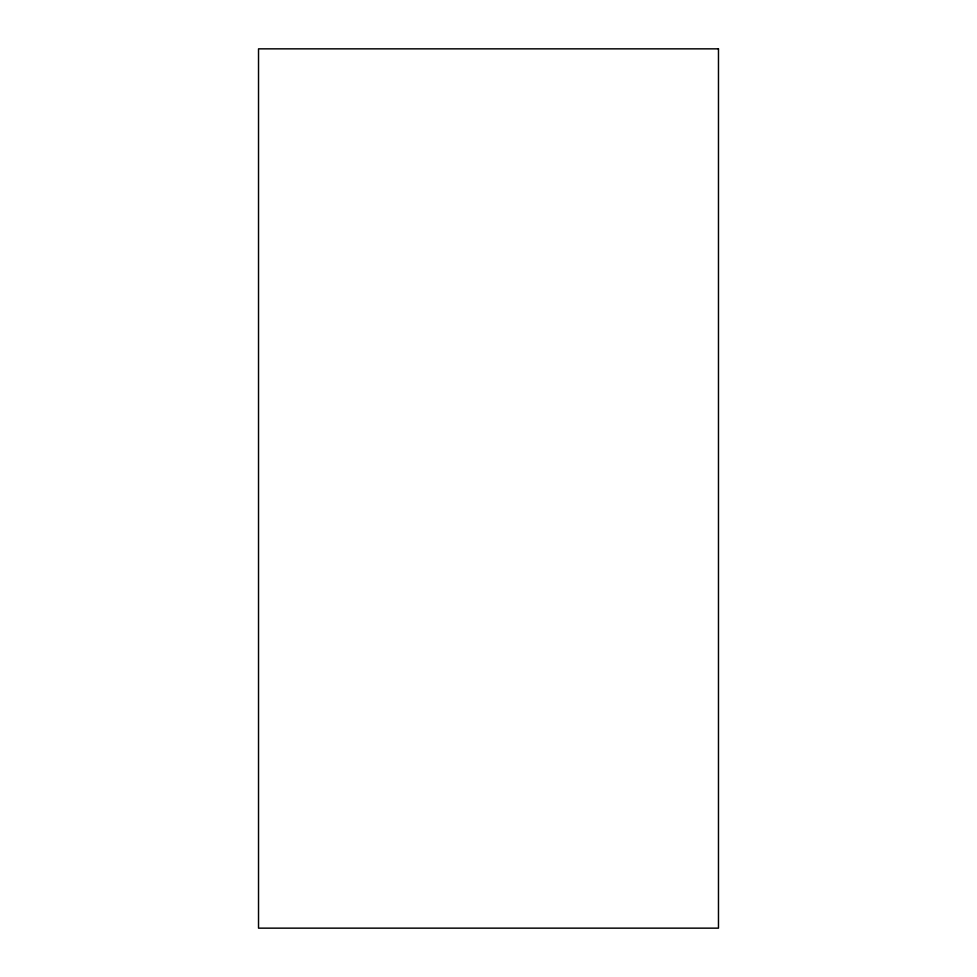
<?xml version="1.0" encoding="UTF-8"?>
<svg xmlns="http://www.w3.org/2000/svg" width="977" height="977" viewBox="0 0 977 977"><rect width="100%" height="100%" fill="white"/><g stroke="black" fill="none" stroke-linecap="round" stroke-linejoin="round"><path stroke-width="1.47" d="M718.474 48.85L258.526 48.85L258.526 928.15L718.474 928.15L718.474 48.85"/></g></svg>
